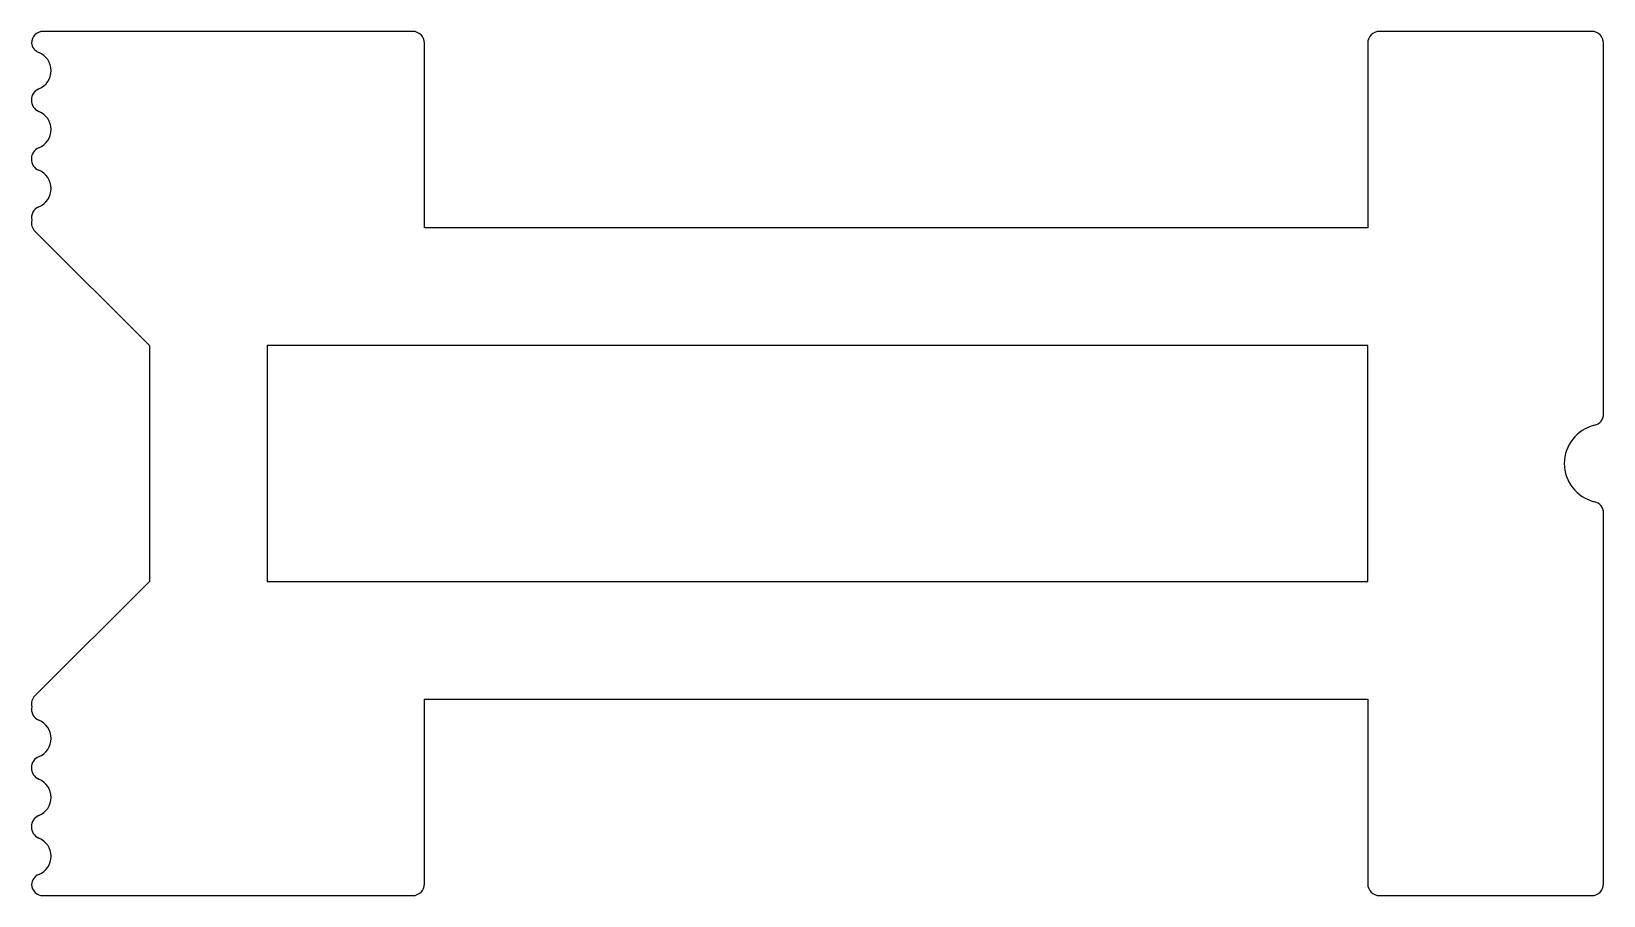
# Model space of a CAD drawing. Extents: x 739.9 to 779.9, y 214.6 to 236.6.
import ezdxf

# ---------------------------------------------------------------- set-up
doc = ezdxf.new("R2010")
doc.units = 0
doc.layers.get('0').update_dxf_attribs({"linetype": 'CONTINUOUS'})

msp = doc.modelspace()

# ---------------------------------------------------------------- linework, layer by layer
for p, q in [((749.61, 236.561), (740.21, 236.561)), ((779.61, 236.561), (774.21, 236.561)), ((749.91, 231.561), (749.91, 236.261)), ((773.91, 236.261), (773.91, 231.561)), ((779.91, 226.826), (779.91, 236.261)), ((739.998, 231.473), (742.91, 228.561)), ((773.91, 231.561), (749.91, 231.561)), ((742.91, 228.561), (742.91, 222.561)), ((773.91, 228.561), (745.91, 228.561)), ((745.91, 228.561), (745.91, 222.561)), ((773.91, 222.561), (773.91, 228.561)), ((779.91, 214.861), (779.91, 224.296)), ((742.91, 222.561), (739.998, 219.649)), ((745.91, 222.561), (773.91, 222.561)), ((749.91, 214.861), (749.91, 219.561)), ((749.91, 219.561), (773.91, 219.561)), ((773.91, 219.561), (773.91, 214.861)), ((740.21, 214.561), (749.61, 214.561)), ((774.21, 214.561), (779.61, 214.561))]:
    msp.add_line(p, q)
for centre, radius, start, end in [((740.21, 236.261), 0.3, 90, 180), ((749.61, 236.261), 0.3, 0, 90), ((774.21, 236.261), 0.3, 90, 180), ((779.61, 236.261), 0.3, 0, 90), ((740.207, 236.304), 0.3, 188.2107, 247.8177), ((739.91, 235.561), 0.5, 292.0243, 68.4498), ((740.209, 234.803), 0.3, 176.8327, 247.9521), ((740.21, 234.819), 0.3, 112.0243, 180), ((739.91, 234.061), 0.5, 292.0243, 68.0465), ((740.209, 233.303), 0.3, 176.8327, 247.9521), ((740.21, 233.319), 0.3, 112.0243, 180), ((739.91, 232.561), 0.5, 292.0243, 68.0465), ((740.21, 231.819), 0.3, 112.0243, 192.9163), ((740.21, 231.685), 0.3, 167.0837, 225), ((779.61, 226.826), 0.3, 283.3424, 0), ((779.91, 225.561), 1, 103.3424, 256.6576), ((779.61, 224.296), 0.3, 360, 76.6576), ((740.21, 219.437), 0.3, 135, 192.9163), ((740.21, 219.303), 0.3, 167.0837, 247.9757), ((739.91, 218.561), 0.5, 292.0243, 67.9757), ((740.21, 217.819), 0.3, 112.0243, 180), ((740.209, 217.803), 0.3, 176.8327, 247.9521), ((739.91, 217.061), 0.5, 292.0243, 68.0465), ((740.21, 216.319), 0.3, 112.0243, 180), ((740.209, 216.303), 0.3, 176.8327, 247.9521), ((739.91, 215.561), 0.5, 292.0243, 68.0465), ((740.21, 214.819), 0.3, 112.0243, 176.0224), ((740.21, 214.861), 0.3, 183.9776, 270), ((749.61, 214.861), 0.3, 270, 0), ((774.21, 214.861), 0.3, 180, 270), ((779.61, 214.861), 0.3, 270, 0)]:
    msp.add_arc(centre, radius, start, end)

doc.saveas('drawing.dxf')
